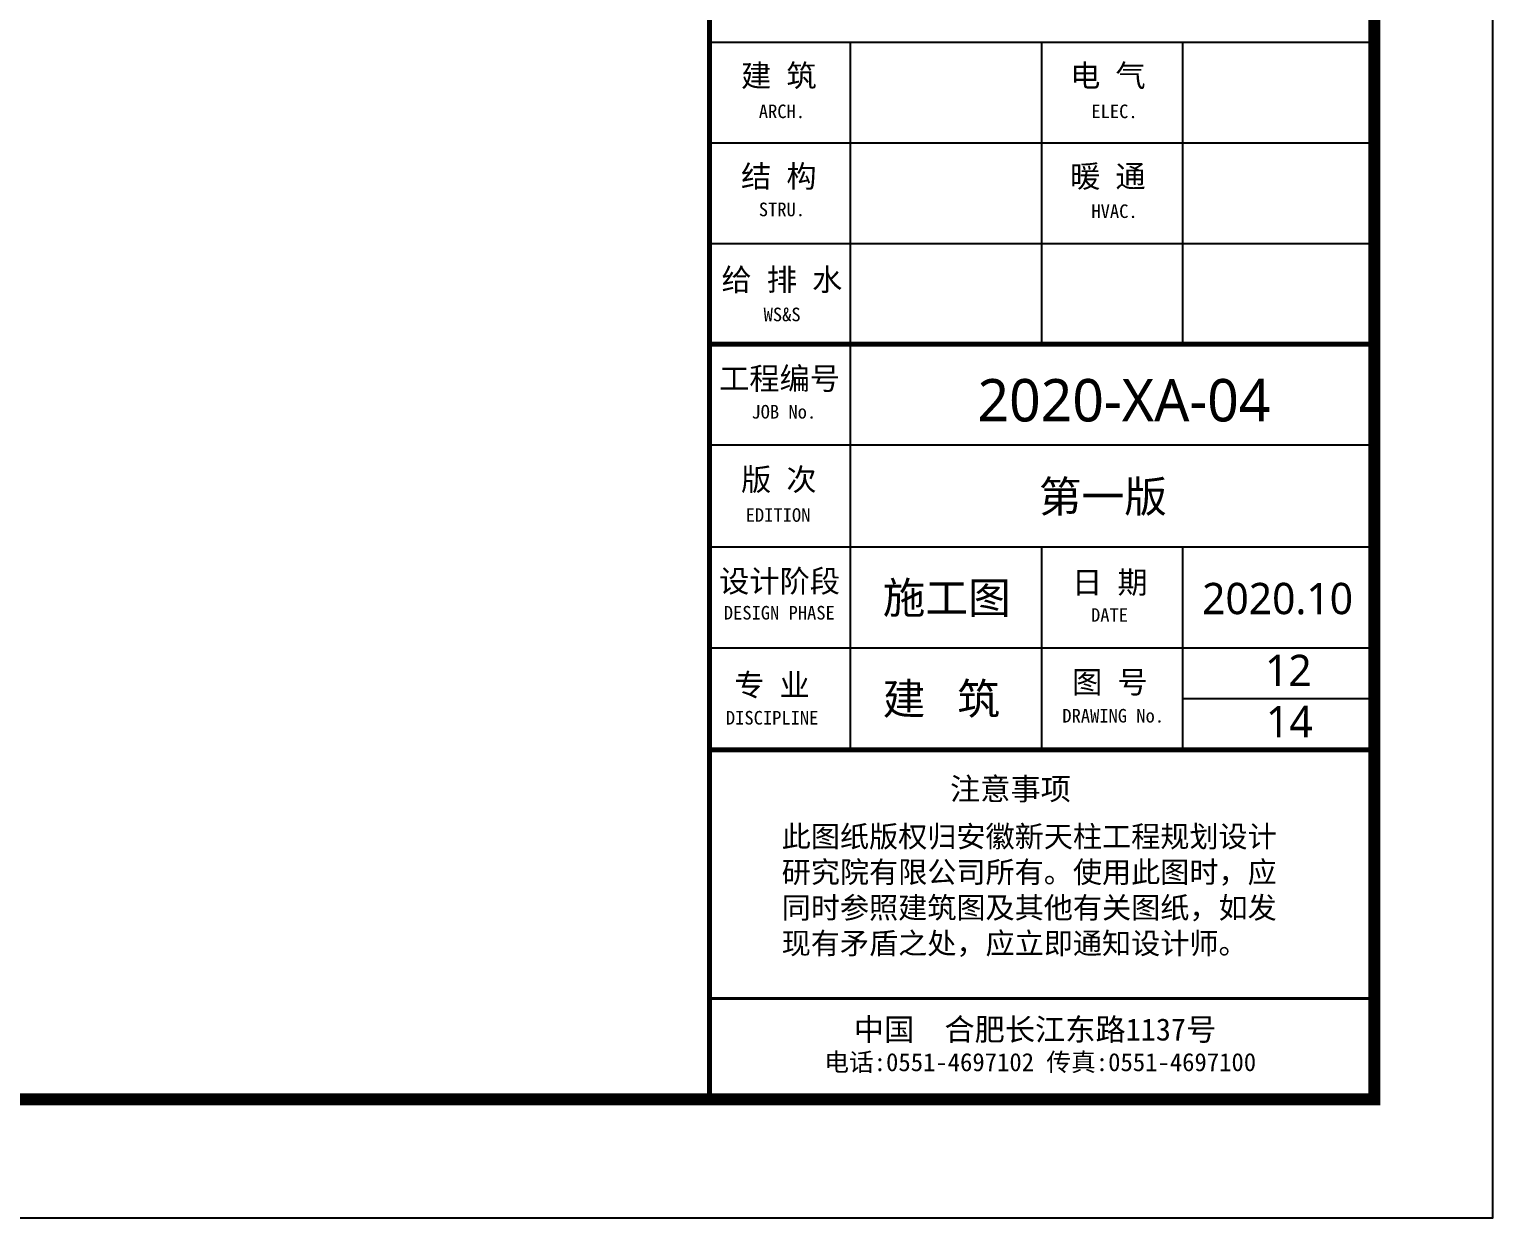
# Model space of a CAD drawing. Extents: x -522490 to 417652, y 450811 to 1108047.
# Drawn here: x 390400 to 402752, y 499343 to 509373 of the extents above; entities that cross this region are included whole.
import ezdxf

# ---------------------------------------------------------------- set-up
doc = ezdxf.new("R2010")
doc.units = 0
doc.header["$LTSCALE"] = 1000
doc.header["$MEASUREMENT"] = 0
for name, color, linetype in [('46', 7, 'Continuous'), ('PUB_TEXT', 7, 'Continuous'), ('PUB_TITLE', 4, 'Continuous')]:
    doc.layers.add(name, color=color, linetype=linetype)
doc.styles.add('-黑体', font='', dxfattribs={"width": 0.8})
doc.styles.add('TQ', font='')
doc.styles.get('-黑体').set_extended_font_data('Microsoft YaHei')
doc.styles.get('TQ').set_extended_font_data('SimSun')

# ---------------------------------------------------------------- blocks, each defined once
blk = doc.blocks.new('ly')
at = {"layer": 'PUB_TEXT', "insert": (-5884, 1715), "char_height": 212, "width": 5144.75, "attachment_point": 1, "style": 'TQ'}
blk.add_mtext('此图纸版权归安徽新天柱工程规划设计研究院有限公司所有。使用此图时，应同时参照建筑图及其他有关图纸，如发现有矛盾之处，应立即通知设计师。', dxfattribs=at)

msp = doc.modelspace()

# ---------------------------------------------------------------- linework, layer by layer
at = {"layer": 'PUB_TEXT'}
for p, q in [((401752.5, 500343), (401752.5, 500830.5)), ((401754.9, 500342.8), (400974.6, 500342.8))]:
    msp.add_line(p, q, dxfattribs=at)
at = {"layer": 'PUB_TITLE'}
for p, q in [((396142.5, 509265), (401752.5, 509265)), ((397332.1, 506715), (397332.1, 509265)), ((398947.1, 506715), (398947.1, 509265)), ((400137.1, 506715), (400137.1, 509265)), ((396142.5, 508415), (401752.5, 508415)), ((396142.5, 507565), (401752.5, 507565)), ((397332.7, 503292.9), (397332.7, 506715)), ((396142.5, 505865), (401752.5, 505865)), ((396142.5, 505003.9), (401752.5, 505003.9)), ((398947.1, 503292.9), (398947.1, 505003.9)), ((400137.1, 503292.9), (400137.1, 505003.9)), ((396142.5, 504153.9), (401769.7, 504153.9)), ((401752.5, 503723.4), (400137.1, 503723.4))]:
    msp.add_line(p, q, dxfattribs=at)
at = {"layer": 'PUB_TITLE', "lineweight": 40}
for p, q in [((396142.5, 506715), (401752.5, 506715)), ((396142.5, 501193), (401752.5, 501193))]:
    msp.add_line(p, q, dxfattribs=at)
at = {"layer": 'PUB_TITLE'}
msp.add_lwpolyline([(343352.5, 499343), (402752.5, 499343), (402752.5, 541343), (343352.5, 541343)], close=True, dxfattribs=at)
at = {"layer": 'PUB_TITLE', "const_width": 100}
msp.add_lwpolyline([(345852.5, 500343), (401752.5, 500343), (401752.5, 540343), (345852.5, 540343)], close=True, dxfattribs=at)
at = {"layer": 'PUB_TITLE', "lineweight": 40, "const_width": 42.5}
for points in [[(396142.5, 540343), (396142.5, 500343)], [(396142.5, 503292.9), (401724.9, 503292.9)]]:
    msp.add_lwpolyline(points, dxfattribs=at)
at = {"layer": 'PUB_TITLE', "const_width": 42.5}
msp.add_lwpolyline([(396142.5, 506715), (401752.5, 506715)], dxfattribs=at)

# ---------------------------------------------------------------- block references
at = {"layer": 'PUB_TEXT', "xscale": 0.849999999627471, "yscale": 0.8500000000931323, "zscale": 0.85}
msp.add_blockref('ly', (401752.5, 501193), dxfattribs=at)

# ---------------------------------------------------------------- texts
at = {"layer": '46', "linetype": 'Continuous', "style": '-黑体'}
for s, height, p in [('2020-XA-04', 358.13, (398403.8, 506063.3, 353913.7)), ('第一版', 264.33, (398921.4, 505297.4)), ('施工图', 264.33, (397603.1, 504442.9)), ('2020.10', 264.33, (400299.7, 504436.9)), ('12', 264.33, (400830.7, 503830.2)), ('建   筑', 264.33, (397603.1, 503590.3)), ('14', 264.33, (400838.7, 503397.8))]:
    msp.add_text(s, height=height, dxfattribs=at).set_placement(p)
at = {"layer": 'PUB_TEXT', "style": 'TQ'}
for s, height, p in [(' 工程编号', 187, (396095.8, 506332.5)), ('      JOB No.', 114.75, (396027.3, 506087.8)), ('  版 次', 187, (396153.8, 505480.3)), ('     EDITION', 114.75, (396056.9, 505216.3)), (' 设计阶段', 187, (396095.8, 504622.5)), ('日 期', 187, (399202.1, 504611.9)), ('     DESIGN PHASE', 114.75, (395872.2, 504391.6)), ('         DATE', 114.75, (398659.4, 504372.7)), ('图 号', 187, (399202.1, 503770)), ('  专 业', 187, (396095.8, 503745.8)), ('     DISCIPLINE', 114.75, (395889.9, 503505.2)), ('     DRAWING No.', 114.75, (398729.4, 503522.5)), ('注意事项', 187, (398172.1, 502869.1)), ('  中国  合肥长江东路1137号', 187, (397105.2, 500838.6)), ('电话:0551-4697102 传真:0551-4697100', 153, (397110.5, 500579.9))]:
    msp.add_text(s, height=height, dxfattribs=at).set_placement(p)
at = {"layer": 'PUB_TEXT', "attachment_point": 1, "style": 'TQ'}
for s, insert, char_height, width in [('建 筑', (396408, 509075.6), 187, 2006), ('电 气', (399185.5, 509075.6), 187, 2006), ('   ARCH.', (396323.7, 508738), 114.75, 2399.55), ('   ELEC.', (399131, 508738), 114.75, 2399.55), ('结 构', (396408, 508225.6), 187, 2006), ('暖 通', (399185.5, 508225.6), 187, 2006), ('   STRU.', (396323.7, 507910.3), 114.75, 2399.55), ('   HVAC.', (399131, 507895.4), 114.75, 2399.55), ('给 排 水', (396243, 507354.1), 187, 2223.6), ('   WS&S', (396364.3, 507024), 114.75, 2441.2)]:
    msp.add_mtext(s, dxfattribs=dict(at, insert=insert, char_height=char_height, width=width))

doc.saveas('drawing.dxf')
